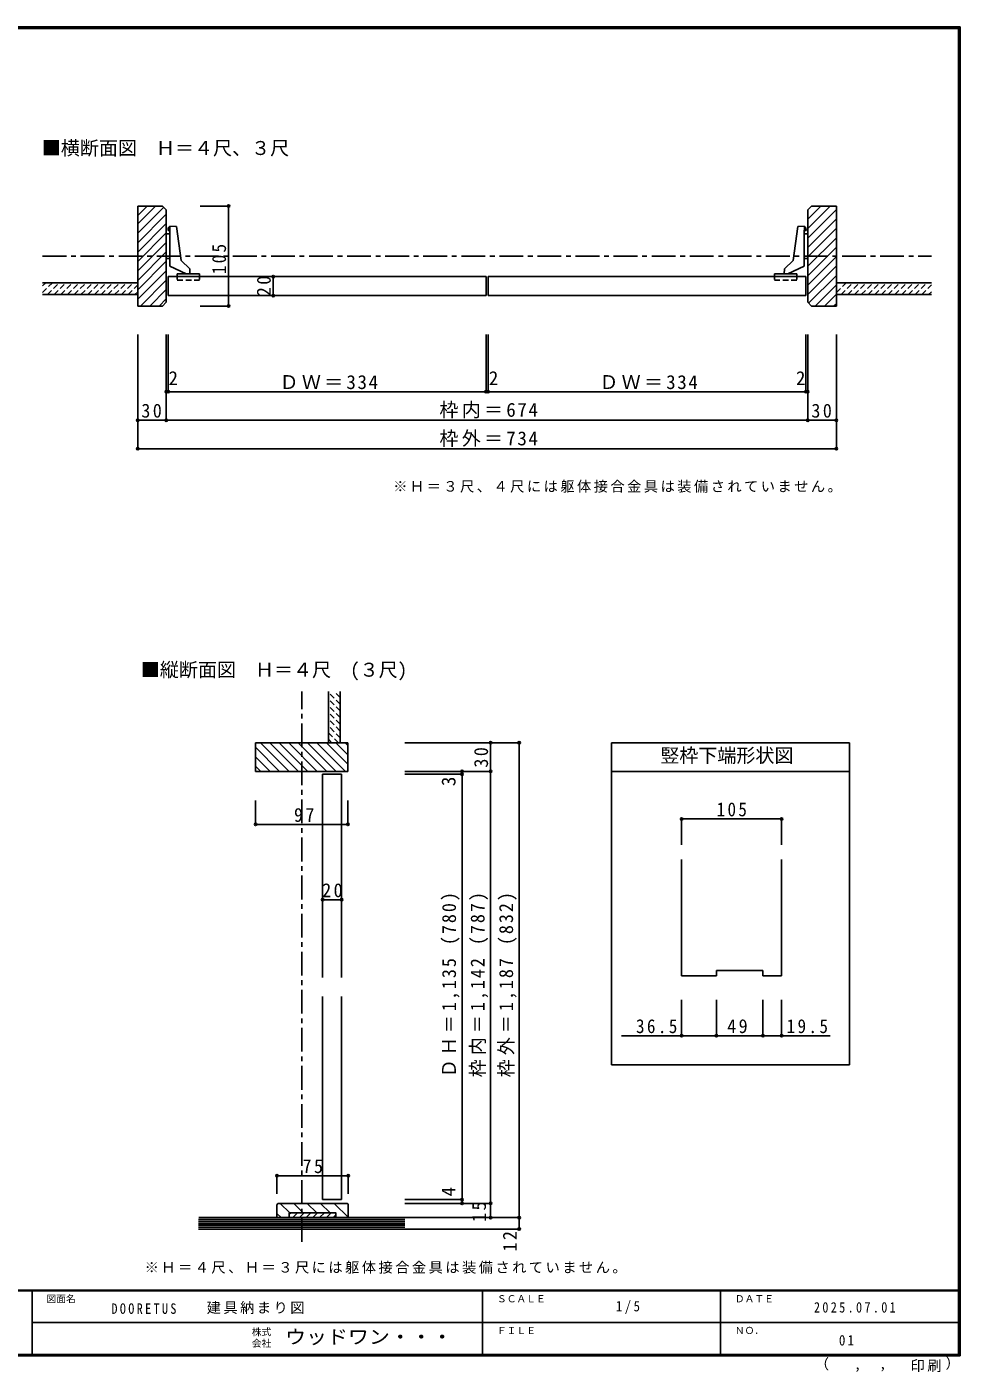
# Model space of a CAD drawing. Units: millimetres at full size, sheet at 1:5. Extents: x -973 to 977, y -718 to 696.
# Drawn here: x -4 to 977, y -718 to 696 of the extents above; entities that cross this region are included whole.
import ezdxf
from ezdxf.enums import TextEntityAlignment as Align

# ---------------------------------------------------------------- set-up
doc = ezdxf.new("R2010")
doc.units = ezdxf.units.MM
doc.header["$LTSCALE"] = 5
doc.header["$PDMODE"] = 32
doc.header["$PDSIZE"] = 2.5
doc.linetypes.add('CHAIN1', pattern=[8, 5, -1, 1, -1])
doc.linetypes.add('DASHED1', pattern=[1.8, 1.2, -0.6])
for name, color, linetype in [('0-0_補助線', 3, 'Continuous'), ('0-1_通り芯', 4, 'CHAIN1'), ('0-3_仕上げ', 2, 'Continuous'), ('0-4_枠', 3, 'Continuous'), ('0-6_扉', 6, 'Continuous'), ('0-7_金物', 7, 'Continuous'), ('0-A_文字', 7, 'Continuous'), ('0-B_寸法', 7, 'Continuous'), ('0-C_ハッチ', 4, 'DASHED1'), ('F-0_補助線', 7, 'Continuous'), ('F-1_枠', 6, 'Continuous'), ('F-A_文字', 7, 'Continuous')]:
    doc.layers.add(name, color=color, linetype=linetype)
doc.styles.add('ＭＳ ゴシック', font='')
doc.styles.get('ＭＳ ゴシック').set_extended_font_data('MS Gothic')

msp = doc.modelspace()

# ---------------------------------------------------------------- linework, layer by layer
at = {"layer": '0-0_補助線'}
for p, q in [((258.869, -542.5), (258.869, -555.5)), ((258.869, -551.184), (263.185, -555.5)), ((260.869, -540.5), (331.869, -540.5)), ((262.327, -540.5), (272.327, -550.5)), ((276.469, -540.5), (286.469, -550.5)), ((290.611, -540.5), (300.611, -550.5)), ((304.753, -540.5), (314.753, -550.5)), ((318.896, -540.5), (333.896, -555.5)), ((333.869, -542.5), (333.869, -555.5))]:
    msp.add_line(p, q, dxfattribs=at)
at = {"layer": '0-0_補助線', "color": 7}
for p, q in [((271.869, -550.5), (271.869, -555.5)), ((273.363, -550.5), (271.869, -551.994)), ((280.434, -550.5), (275.434, -555.5)), ((287.505, -550.5), (282.505, -555.5)), ((294.576, -550.5), (289.576, -555.5)), ((301.647, -550.5), (296.647, -555.5)), ((308.718, -550.5), (303.718, -555.5)), ((315.79, -550.5), (310.79, -555.5)), ((320.869, -552.491), (317.861, -555.5))]:
    msp.add_line(p, q, dxfattribs=at)
msp.add_lwpolyline([(271.869, -550.5), (320.869, -550.5), (320.869, -555.5)], dxfattribs=at)
at = {"layer": '0-0_補助線'}
for centre, start, end in [((260.869, -542.5), 90, 180), ((331.869, -542.5), 0, 90)]:
    msp.add_arc(centre, 2, start, end, dxfattribs=at)
at = {"layer": '0-1_通り芯'}
for p, q in [((12.639, 455), (946.639, 455)), ((284.869, -581.082), (284.869, -2.5))]:
    msp.add_line(p, q, dxfattribs=at)
at = {"layer": '0-3_仕上げ'}
for p, q in [((112.639, 427), (12.639, 427)), ((846.639, 427), (946.639, 427)), ((112.639, 414.5), (12.639, 414.5)), ((846.639, 414.5), (946.639, 414.5)), ((312.869, -56.5), (312.869, -2.5)), ((325.369, -56.5), (325.369, -2.5)), ((176.89, -555.5), (393.369, -555.5)), ((176.369, -567.5), (393.369, -567.5))]:
    msp.add_line(p, q, dxfattribs=at)
at = {"layer": '0-3_仕上げ', "color": 7}
for p, q in [((176.369, -557.5), (393.369, -557.5)), ((176.369, -559.5), (393.369, -559.5)), ((393.369, -561.5), (176.369, -561.5)), ((393.369, -563.5), (176.369, -563.5)), ((393.369, -565.5), (176.369, -565.5))]:
    msp.add_line(p, q, dxfattribs=at)
at = {"layer": '0-4_枠'}
for p, q in [((138.639, 507.5), (112.639, 507.5)), ((112.639, 402.5), (112.639, 507.5)), ((138.639, 507.5), (142.639, 503.5)), ((142.639, 406.5), (142.639, 503.5)), ((820.639, 507.5), (816.639, 503.5)), ((816.639, 406.5), (816.639, 503.5)), ((820.639, 507.5), (846.639, 507.5)), ((846.639, 402.5), (846.639, 507.5)), ((138.639, 402.5), (112.639, 402.5)), ((142.639, 406.5), (138.639, 402.5)), ((333.369, -56.5), (236.369, -56.5)), ((333.369, -56.5), (333.369, -86.5)), ((610.369, -56.5), (860.369, -56.5)), ((610.369, -395.005), (610.369, -56.5)), ((860.369, -395.005), (860.369, -56.5)), ((610.369, -86.5), (860.369, -86.5)), ((684.054, -179.109), (684.054, -301.475)), ((789.054, -179.109), (789.054, -301.475)), ((720.554, -295.775), (720.554, -301.475)), ((720.554, -295.775), (769.554, -295.775)), ((769.554, -295.775), (769.554, -301.475)), ((684.054, -301.475), (720.554, -301.475)), ((769.554, -301.475), (789.054, -301.475)), ((860.369, -395.005), (610.369, -395.005)), ((333.869, -555.5), (258.869, -555.5))]:
    msp.add_line(p, q, dxfattribs=at)
at = {"layer": '0-4_枠', "color": 4}
for p, q in [((684.054, -136.488), (789.054, -136.488)), ((684.054, -136.488), (684.054, -163.621)), ((789.054, -136.488), (789.054, -163.621)), ((684.054, -364.324), (684.054, -326.566)), ((720.554, -364.324), (720.554, -326.566)), ((769.554, -364.324), (769.554, -326.566)), ((789.054, -364.324), (789.054, -326.566)), ((720.554, -364.324), (620.786, -364.324)), ((769.554, -364.324), (720.554, -364.324)), ((839.975, -364.324), (769.554, -364.324))]:
    msp.add_line(p, q, dxfattribs=at)
at = {"layer": '0-4_枠'}
for points in [[(816.639, 406.5), (820.639, 402.5), (846.639, 402.5)], [(236.369, -56.5), (236.369, -86.5), (333.369, -86.5)]]:
    msp.add_lwpolyline(points, dxfattribs=at)
at = {"layer": '0-4_枠', "color": 7}
for p in [(684.054, -136.488), (789.054, -136.488), (684.054, -364.324), (720.554, -364.324), (769.554, -364.324), (789.054, -364.324)]:
    msp.add_point(p, dxfattribs=at)
at = {"layer": '0-6_扉'}
for p, q in [((144.639, 433.5), (478.639, 433.5)), ((144.639, 433.5), (144.639, 413.5)), ((478.639, 433.5), (478.639, 413.5)), ((480.639, 433.5), (814.639, 433.5)), ((480.639, 433.5), (480.639, 413.5)), ((814.639, 433.5), (814.639, 413.5)), ((144.639, 413.5), (478.639, 413.5)), ((480.639, 413.5), (814.639, 413.5)), ((326.869, -89.5), (306.869, -89.5)), ((306.869, -303), (306.869, -89.5)), ((326.869, -303), (326.869, -89.5)), ((306.869, -536.5), (306.869, -323)), ((326.869, -536.5), (326.869, -323)), ((306.869, -536.5), (326.869, -536.5))]:
    msp.add_line(p, q, dxfattribs=at)
at = {"layer": '0-7_金物'}
for p, q in [((144.621, 484.603), (144.406, 481.809)), ((145.833, 481.572), (144.406, 481.809)), ((144.621, 484.603), (146.249, 485.823)), ((153.24, 486.242), (146.24, 486.291)), ((146.24, 486.291), (146.389, 478.241)), ((153.24, 486.242), (158.16, 450.251)), ((806.039, 486.242), (801.119, 450.251)), ((806.039, 486.242), (813.038, 486.291)), ((813.038, 486.291), (812.889, 478.241)), ((814.657, 484.603), (813.03, 485.823)), ((813.445, 481.572), (814.872, 481.809)), ((814.657, 484.603), (814.872, 481.809)), ((142.639, 478.241), (142.639, 452.341)), ((142.639, 478.241), (146.389, 478.241)), ((146.389, 452.341), (146.389, 478.241)), ((816.639, 478.241), (812.889, 478.241)), ((812.889, 452.341), (812.889, 478.241)), ((816.639, 478.241), (816.639, 452.341)), ((146.44, 444.484), (146.389, 452.791)), ((812.838, 444.484), (812.889, 452.791)), ((142.639, 452.341), (146.392, 452.341)), ((163.619, 436.5), (146.44, 444.484)), ((158.16, 450.251), (167.253, 441.562)), ((167.253, 441.562), (167.494, 436.5)), ((792.025, 441.562), (791.784, 436.5)), ((801.119, 450.251), (792.025, 441.562)), ((795.66, 436.5), (812.838, 444.484)), ((816.639, 452.341), (812.886, 452.341)), ((154.032, 436.5), (177.582, 436.5)), ((805.247, 436.5), (781.697, 436.5))]:
    msp.add_line(p, q, dxfattribs=at)
at = {"layer": '0-7_金物', "linetype": 'DASHED1'}
for p, q in [((154.032, 436.5), (154.032, 429.51)), ((154.032, 429.51), (177.582, 429.51)), ((177.582, 436.5), (177.582, 429.51)), ((781.697, 436.5), (781.697, 429.51)), ((805.247, 429.51), (781.697, 429.51)), ((805.247, 436.5), (805.247, 429.51))]:
    msp.add_line(p, q, dxfattribs=at)
at = {"layer": '0-7_金物'}
for points in [[(145.833, 481.572), (145.833, 482.784), (146.301, 483.018)], [(813.445, 481.572), (813.445, 482.784), (812.978, 483.018)]]:
    msp.add_lwpolyline(points, dxfattribs=at)
at = {"layer": '0-B_寸法', "color": 4}
for p, q in [((243.175, 433.5), (255.068, 433.5)), ((255.068, 433.5), (255.068, 413.5)), ((243.175, 413.5), (255.068, 413.5)), ((178.074, 402.5), (208.074, 402.5)), ((112.639, 372.5), (112.639, 252.5)), ((142.639, 372.5), (142.639, 282.5)), ((144.639, 312.5), (144.639, 372.5)), ((478.639, 312.5), (478.639, 372.5)), ((480.639, 312.5), (480.639, 372.5)), ((814.639, 312.5), (814.639, 372.5)), ((816.639, 312.5), (816.639, 372.5)), ((816.639, 372.5), (816.639, 282.5)), ((846.639, 372.5), (846.639, 252.5)), ((816.639, 312.5), (142.639, 312.5)), ((112.639, 282.5), (846.639, 282.5)), ((112.639, 252.5), (846.639, 252.5)), ((393.369, -56.5), (513.369, -56.5)), ((513.369, -56.5), (437.369, -56.5)), ((483.369, -555.5), (483.369, -56.5)), ((513.369, -555.5), (513.369, -56.5)), ((453.369, -86.5), (393.369, -86.5)), ((453.369, -89.5), (393.369, -89.5)), ((453.369, -86.5), (483.369, -86.5)), ((453.369, -86.5), (453.369, -89.5)), ((453.369, -536.5), (453.369, -89.5)), ((236.369, -116.96), (236.369, -142.331)), ((333.369, -116.96), (333.369, -142.331)), ((333.369, -142.331), (236.369, -142.331)), ((306.869, -210.585), (306.869, -221.5)), ((326.869, -210.585), (326.869, -221.5)), ((326.869, -221.5), (306.869, -221.5)), ((258.87, -530.583), (258.87, -511.445)), ((333.869, -511.445), (258.87, -511.445)), ((333.869, -530.583), (333.869, -511.445)), ((453.369, -536.5), (393.369, -536.5)), ((453.369, -540.5), (453.369, -536.5)), ((393.369, -540.5), (483.369, -540.5)), ((453.369, -540.5), (393.369, -540.5)), ((393.369, -555.5), (483.369, -555.5)), ((513.369, -555.5), (393.369, -555.5)), ((453.369, -555.5), (513.369, -555.5)), ((513.369, -555.5), (513.369, -567.5)), ((513.369, -567.5), (393.369, -567.5))]:
    msp.add_line(p, q, dxfattribs=at)
msp.add_lwpolyline([(178.074, 507.5), (208.074, 507.5), (208.074, 402.5)], dxfattribs=at)
at = {"layer": '0-B_寸法'}
for p in [(208.074, 507.5), (255.068, 433.5), (255.068, 413.5), (208.074, 402.5), (142.639, 312.5), (144.639, 312.5), (478.639, 312.5), (480.639, 312.5), (814.639, 312.5), (816.639, 312.5), (112.639, 282.5), (142.639, 282.5), (816.639, 282.5), (846.639, 282.5), (112.639, 252.5), (846.639, 252.5), (483.369, -56.5), (513.369, -56.5), (513.369, -56.5), (453.369, -86.5), (453.369, -89.5), (483.369, -86.5), (236.369, -142.331), (333.369, -142.331), (306.869, -221.5), (326.869, -221.5), (258.87, -511.445), (333.869, -511.445), (453.369, -536.5), (453.369, -540.5), (483.369, -540.5), (483.369, -540.5), (483.369, -555.5), (483.369, -555.5), (513.369, -555.5), (513.369, -567.5)]:
    msp.add_point(p, dxfattribs=at)
at = {"layer": '0-C_ハッチ', "linetype": 'Continuous'}
for p, q in [((112.639, 488.85), (131.289, 507.5)), ((112.639, 497.588), (122.551, 507.5)), ((112.639, 478.951), (139.914, 506.225)), ((112.639, 469.051), (142.639, 499.051)), ((816.639, 493.774), (830.366, 507.5)), ((816.639, 483.874), (840.265, 507.5)), ((816.639, 473.975), (846.639, 503.975)), ((112.639, 459.152), (142.639, 489.152)), ((816.639, 464.075), (846.639, 494.075)), ((816.639, 454.176), (846.639, 484.176)), ((112.639, 449.252), (142.639, 479.252)), ((112.639, 439.353), (142.639, 469.353)), ((816.639, 444.276), (846.639, 474.276)), ((112.639, 429.453), (142.639, 459.453)), ((816.639, 434.377), (846.639, 464.377)), ((816.639, 424.477), (846.639, 454.477)), ((112.639, 419.554), (142.639, 449.554)), ((112.639, 409.654), (142.639, 439.654)), ((816.639, 414.578), (846.639, 444.578)), ((115.385, 402.5), (142.639, 429.755)), ((817.55, 405.589), (846.639, 434.678)), ((824.361, 402.5), (846.639, 424.779)), ((125.284, 402.5), (142.639, 419.855)), ((834.26, 402.5), (846.639, 414.879)), ((135.184, 402.5), (142.639, 409.956)), ((844.16, 402.5), (846.639, 404.98)), ((271.541, -86.5), (241.541, -56.5)), ((281.44, -86.5), (251.44, -56.5)), ((291.34, -86.5), (261.34, -56.5)), ((301.239, -86.5), (271.239, -56.5)), ((311.139, -86.5), (281.139, -56.5)), ((321.038, -86.5), (291.038, -56.5)), ((330.938, -86.5), (300.938, -56.5)), ((333.369, -79.032), (310.837, -56.5)), ((333.369, -69.133), (320.737, -56.5)), ((333.369, -59.233), (330.636, -56.5)), ((261.641, -86.5), (236.369, -61.228)), ((251.742, -86.5), (236.369, -71.128)), ((241.842, -86.5), (236.369, -81.027))]:
    msp.add_line(p, q, dxfattribs=at)
at = {"layer": '0-C_ハッチ'}
for p, q in [((12.639, 423.647), (15.992, 427)), ((12.639, 416.576), (23.063, 427)), ((17.634, 414.5), (30.134, 427)), ((24.705, 414.5), (37.205, 427)), ((31.776, 414.5), (44.276, 427)), ((38.847, 414.5), (51.347, 427)), ((45.918, 414.5), (58.418, 427)), ((52.989, 414.5), (65.489, 427)), ((60.06, 414.5), (72.56, 427)), ((67.131, 414.5), (79.631, 427)), ((74.202, 414.5), (86.702, 427)), ((81.273, 414.5), (93.773, 427)), ((88.344, 414.5), (100.844, 427)), ((95.415, 414.5), (107.915, 427)), ((102.487, 414.5), (112.639, 424.653)), ((846.639, 416.574), (857.066, 427)), ((851.637, 414.5), (864.137, 427)), ((858.708, 414.5), (871.208, 427)), ((865.779, 414.5), (878.279, 427)), ((872.85, 414.5), (885.35, 427)), ((879.921, 414.5), (892.421, 427)), ((886.992, 414.5), (899.492, 427)), ((894.063, 414.5), (906.563, 427)), ((901.134, 414.5), (913.634, 427)), ((908.205, 414.5), (920.705, 427)), ((915.276, 414.5), (927.776, 427)), ((922.347, 414.5), (934.847, 427)), ((929.418, 414.5), (941.918, 427)), ((936.489, 414.5), (946.639, 424.65)), ((109.558, 414.5), (112.639, 417.581)), ((943.56, 414.5), (946.639, 417.579)), ((325.369, -15.84), (312.869, -3.34)), ((325.369, -22.911), (312.869, -10.412)), ((325.369, -8.769), (319.1, -2.5)), ((325.369, -29.982), (312.869, -17.483)), ((325.369, -37.054), (312.869, -24.554)), ((325.369, -44.125), (312.869, -31.625)), ((325.369, -51.196), (312.869, -38.696)), ((323.603, -56.5), (312.869, -45.767)), ((316.532, -56.5), (312.869, -52.838))]:
    msp.add_line(p, q, dxfattribs=at)
at = {"layer": 'F-1_枠'}
for p, q in [((-973.347, 695.833), (976.653, 695.833)), ((-973.347, 695), (976.653, 695)), ((-973.347, 694.167), (976.653, 694.167)), ((974.986, 695.833), (974.986, -700.833)), ((975.82, 695.833), (975.82, -700.833)), ((976.653, 695.833), (976.653, -700.833)), ((976.653, -631.667), (-973.347, -631.667)), ((976.653, -632.5), (-973.347, -632.5)), ((1.653, -632.5), (1.653, -699.167)), ((474.986, -632.5), (474.986, -699.167)), ((724.986, -632.5), (724.986, -699.167)), ((1.653, -665.833), (974.986, -665.834)), ((976.653, -699.167), (-973.347, -699.167)), ((976.653, -700), (-973.347, -700)), ((976.653, -700.833), (-973.347, -700.833))]:
    msp.add_line(p, q, dxfattribs=at)

# ---------------------------------------------------------------- texts
at = {"layer": '0-4_枠', "color": 7, "style": 'ＭＳ ゴシック'}
msp.add_text('竪枠下端形状図', height=14.66, dxfattribs=at).set_placement((661.619, -81.5), align=Align.BOTTOM_LEFT)
at = {"layer": '0-4_枠', "color": 7, "char_height": 14.66, "attachment_point": 7, "style": 'ＭＳ ゴシック'}
for s, insert in [('\\T1.27;\\W0.9;105', (720.864, -133.988)), ('\\T1.28;\\W0.9;36.5', (636.117, -361.824)), ('\\T1.27;\\W0.95;49', (731.929, -361.824)), ('\\T1.28;\\W0.9;19.5', (794.375, -361.824))]:
    msp.add_mtext(s, dxfattribs=dict(at, insert=insert))
at = {"layer": '0-A_文字', "style": 'ＭＳ ゴシック'}
for s, p in [('■横断面図\u3000Ｈ＝４尺、３尺', (11.798, 556.823)), ('■縦断面図\u3000Ｈ＝４尺\u3000(３尺)', (115.833, 8.587))]:
    msp.add_text(s, height=14.66, dxfattribs=at).set_placement(p, align=Align.BOTTOM_LEFT)
at = {"layer": '0-B_寸法', "style": 'ＭＳ ゴシック'}
for p in [(144.926, 315), (481.501, 315), (804.198, 315)]:
    msp.add_text('2', height=14.66, dxfattribs=at).set_placement(p, align=Align.BOTTOM_LEFT)
for s, p in [('3', (450.869, -102.021)), ('4', (450.869, -533.219))]:
    msp.add_text(s, height=14.66, rotation=90, dxfattribs=at).set_placement(p, align=Align.BOTTOM_LEFT)
at = {"layer": '0-B_寸法', "char_height": 14.66, "attachment_point": 7, "rotation": 90, "style": 'ＭＳ ゴシック'}
for s, insert in [('\\T1.27;\\W0.9;105', (205.574, 436)), ('\\T1.27;\\W0.95;20', (252.568, 412.875)), ('\\T1.27;\\W0.95;30', (480.869, -82.587)), ('\\T1.22;\\W0.95;ＤＨ＝1,135\\~(780)', (450.869, -408)), ('\\T1.22;\\W0.95;枠内＝1,142\\~(787)', (480.869, -408)), ('\\T1.22;\\W0.95;枠外＝1,187\\~(832)', (510.869, -408)), ('\\T1.27;\\W0.95;15', (478.723, -560.007)), ('\\T1.27;\\W0.95;12', (510.869, -591.127))]:
    msp.add_mtext(s, dxfattribs=dict(at, insert=insert))
at = {"layer": '0-B_寸法', "attachment_point": 7, "style": 'ＭＳ ゴシック'}
for s, insert, char_height in [('\\T1.17;ＤＷ＝334', (261.639, 315), 14.66), ('\\T1.17;ＤＷ＝334', (597.639, 315), 14.66), ('\\T1.27;\\W0.95;30', (116.389, 285), 14.66), ('\\T1.17;枠内＝674', (429.639, 284.5), 14.66), ('\\T1.27;\\W0.95;30', (820.389, 285), 14.66), ('\\T1.17;枠外＝734', (429.639, 254.5), 14.66), ('\\T1.17;※Ｈ＝３尺、４尺には躯体接合金具は装備されていません。', (380.995, 206.25), 11), ('\\T1.27;\\W0.95;97', (276.744, -139.831), 14.66), ('\\T1.27;\\W0.95;20', (306.369, -219), 14.66), ('\\T1.27;\\W0.95;75', (285.745, -508.945), 14.66), ('\\T1.17;※Ｈ＝４尺、Ｈ＝３尺には躯体接合金具は装備されていません。', (119.791, -614.484), 11)]:
    msp.add_mtext(s, dxfattribs=dict(at, insert=insert, char_height=char_height))
at = {"layer": 'F-0_補助線', "char_height": 11, "attachment_point": 7, "style": 'ＭＳ ゴシック'}
for s, insert in [('\\T1.39;\\W0.85;DOORETUS', (84.986, -656.798)), ('\\T1.17;建具納まり図', (185.035, -656.798))]:
    msp.add_mtext(s, dxfattribs=dict(at, insert=insert))
at = {"layer": 'F-A_文字', "style": 'ＭＳ ゴシック'}
for s, height, p in [('図面名', 7.331, (16.653, -646.667)), ('ＳＣＡＬＥ', 7.331, (489.986, -646.667)), ('ＤＡＴＥ', 7.331, (739.986, -646.667)), ('株式', 7.331, (232.486, -681.5)), ('ＦＩＬＥ', 7.331, (489.986, -680)), ('ＮＯ．', 7.331, (739.986, -680.001)), ('会社', 7.331, (232.486, -693.5)), ('（', 11, (823.992, -718.052)), ('）', 11, (961.387, -717.355)), (',', 11, (865.199, -718.052)), (',', 11, (891.686, -717.588))]:
    msp.add_text(s, height=height, dxfattribs=at).set_placement(p, align=Align.BOTTOM_LEFT)
at = {"layer": 'F-A_文字', "style": 'ＭＳ ゴシック', "width": 1.1}
msp.add_text('ウッドワン・・・', height=14.66, dxfattribs=at).set_placement((267.486, -692.5), align=Align.BOTTOM_LEFT)
at = {"layer": 'F-A_文字', "char_height": 11, "attachment_point": 7, "style": 'ＭＳ ゴシック'}
for s, insert in [('\\T1.38;\\W0.9;1/5', (614.986, -656.667)), ('\\T1.39;\\W0.85;2025.07.01', (823.111, -655.417)), ('\\T1.36;\\W0.9;01', (849.361, -690.001)), ('\\T1.17;印刷', (924.678, -717.82))]:
    msp.add_mtext(s, dxfattribs=dict(at, insert=insert))

doc.saveas('drawing.dxf')
